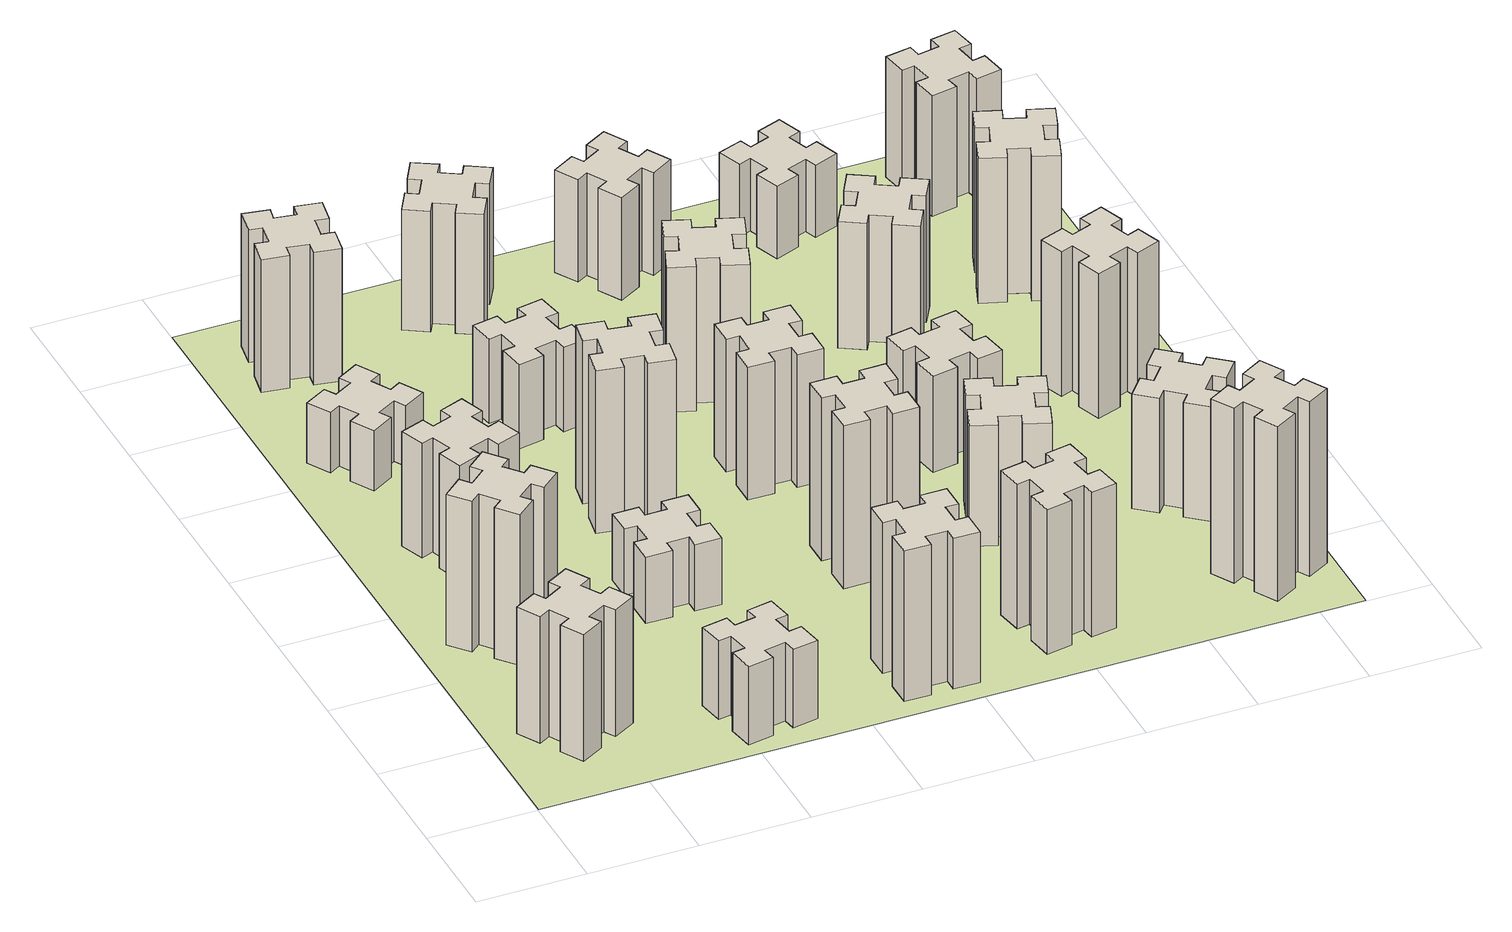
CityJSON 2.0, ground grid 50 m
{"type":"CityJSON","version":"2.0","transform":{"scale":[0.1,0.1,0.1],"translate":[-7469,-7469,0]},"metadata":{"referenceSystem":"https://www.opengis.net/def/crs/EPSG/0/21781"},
"CityObjects":{
"building1":{"type":"Building","attributes":{"class":"1000","function":"1000","usage":"1000","yearOfConstruction":2016,"roofType":"1000","measuredHeight":63,"storeysAboveGround":30,"storeysBelowGround":0},"geometry":[{"type":"Solid","lod":"1","boundaries":[[[[0,1,2,3,4,5,6,7,8,9,10,11,12,13,14,15,16,17,18,19]],[[17,16,20,21]],[[16,15,22,20]],[[15,14,23,22]],[[14,13,24,23]],[[13,12,25,24]],[[12,11,26,25]],[[11,10,27,26]],[[10,9,28,27]],[[9,8,29,28]],[[8,7,30,29]],[[7,6,31,30]],[[6,5,32,31]],[[5,4,33,32]],[[4,3,34,33]],[[3,2,35,34]],[[2,1,36,35]],[[1,0,37,36]],[[0,19,38,37]],[[19,18,39,38]],[[18,17,21,39]],[[24,25,26,27,28,29,30,31,32,33,34,35,36,37,38,39,21,20,22,23]]]]}]},
"building2":{"type":"Building","attributes":{"class":"1000","function":"1000","usage":"1000","yearOfConstruction":2016,"roofType":"1000","measuredHeight":75,"storeysAboveGround":30,"storeysBelowGround":0},"geometry":[{"type":"Solid","lod":"1","boundaries":[[[[40,41,42,43,44,45,46,47,48,49,50,51,52,53,54,55,56,57,58,59]],[[57,56,60,61]],[[56,55,62,60]],[[55,54,63,62]],[[54,53,64,63]],[[53,52,65,64]],[[52,51,66,65]],[[51,50,67,66]],[[50,49,68,67]],[[49,48,69,68]],[[48,47,70,69]],[[47,46,71,70]],[[46,45,72,71]],[[45,44,73,72]],[[44,43,74,73]],[[43,42,75,74]],[[42,41,76,75]],[[41,40,77,76]],[[40,59,78,77]],[[59,58,79,78]],[[58,57,61,79]],[[64,65,66,67,68,69,70,71,72,73,74,75,76,77,78,79,61,60,62,63]]]]}]},
"building3":{"type":"Building","attributes":{"class":"1000","function":"1000","usage":"1000","yearOfConstruction":2016,"roofType":"1000","measuredHeight":57,"storeysAboveGround":30,"storeysBelowGround":0},"geometry":[{"type":"Solid","lod":"1","boundaries":[[[[80,81,82,83,84,85,86,87,88,89,90,91,92,93,94,95,96,97,98,99]],[[97,96,100,101]],[[96,95,102,100]],[[95,94,103,102]],[[94,93,104,103]],[[93,92,105,104]],[[92,91,106,105]],[[91,90,107,106]],[[90,89,108,107]],[[89,88,109,108]],[[88,87,110,109]],[[87,86,111,110]],[[86,85,112,111]],[[85,84,113,112]],[[84,83,114,113]],[[83,82,115,114]],[[82,81,116,115]],[[81,80,117,116]],[[80,99,118,117]],[[99,98,119,118]],[[98,97,101,119]],[[104,105,106,107,108,109,110,111,112,113,114,115,116,117,118,119,101,100,102,103]]]]}]},
"building4":{"type":"Building","attributes":{"class":"1000","function":"1000","usage":"1000","yearOfConstruction":2016,"roofType":"1000","measuredHeight":30,"storeysAboveGround":30,"storeysBelowGround":0},"geometry":[{"type":"Solid","lod":"1","boundaries":[[[[120,121,122,123,124,125,126,127,128,129,130,131,132,133,134,135,136,137,138,139]],[[137,136,140,141]],[[136,135,142,140]],[[135,134,143,142]],[[134,133,144,143]],[[133,132,145,144]],[[132,131,146,145]],[[131,130,147,146]],[[130,129,148,147]],[[129,128,149,148]],[[128,127,150,149]],[[127,126,151,150]],[[126,125,152,151]],[[125,124,153,152]],[[124,123,154,153]],[[123,122,155,154]],[[122,121,156,155]],[[121,120,157,156]],[[120,139,158,157]],[[139,138,159,158]],[[138,137,141,159]],[[144,145,146,147,148,149,150,151,152,153,154,155,156,157,158,159,141,140,142,143]]]]}]},
"building5":{"type":"Building","attributes":{"class":"1000","function":"1000","usage":"1000","yearOfConstruction":2016,"roofType":"1000","measuredHeight":39,"storeysAboveGround":30,"storeysBelowGround":0},"geometry":[{"type":"Solid","lod":"1","boundaries":[[[[160,161,162,163,164,165,166,167,168,169,170,171,172,173,174,175,176,177,178,179]],[[177,176,180,181]],[[176,175,182,180]],[[175,174,183,182]],[[174,173,184,183]],[[173,172,185,184]],[[172,171,186,185]],[[171,170,187,186]],[[170,169,188,187]],[[169,168,189,188]],[[168,167,190,189]],[[167,166,191,190]],[[166,165,192,191]],[[165,164,193,192]],[[164,163,194,193]],[[163,162,195,194]],[[162,161,196,195]],[[161,160,197,196]],[[160,179,198,197]],[[179,178,199,198]],[[178,177,181,199]],[[184,185,186,187,188,189,190,191,192,193,194,195,196,197,198,199,181,180,182,183]]]]}]},
"building6":{"type":"Building","attributes":{"class":"1000","function":"1000","usage":"1000","yearOfConstruction":2016,"roofType":"1000","measuredHeight":66,"storeysAboveGround":30,"storeysBelowGround":0},"geometry":[{"type":"Solid","lod":"1","boundaries":[[[[200,201,202,203,204,205,206,207,208,209,210,211,212,213,214,215,216,217,218,219]],[[217,216,220,221]],[[216,215,222,220]],[[215,214,223,222]],[[214,213,224,223]],[[213,212,225,224]],[[212,211,226,225]],[[211,210,227,226]],[[210,209,228,227]],[[209,208,229,228]],[[208,207,230,229]],[[207,206,231,230]],[[206,205,232,231]],[[205,204,233,232]],[[204,203,234,233]],[[203,202,235,234]],[[202,201,236,235]],[[201,200,237,236]],[[200,219,238,237]],[[219,218,239,238]],[[218,217,221,239]],[[224,225,226,227,228,229,230,231,232,233,234,235,236,237,238,239,221,220,222,223]]]]}]},
"building7":{"type":"Building","attributes":{"class":"1000","function":"1000","usage":"1000","yearOfConstruction":2016,"roofType":"1000","measuredHeight":33,"storeysAboveGround":30,"storeysBelowGround":0},"geometry":[{"type":"Solid","lod":"1","boundaries":[[[[240,241,242,243,244,245,246,247,248,249,250,251,252,253,254,255,256,257,258,259]],[[257,256,260,261]],[[256,255,262,260]],[[255,254,263,262]],[[254,253,264,263]],[[253,252,265,264]],[[252,251,266,265]],[[251,250,267,266]],[[250,249,268,267]],[[249,248,269,268]],[[248,247,270,269]],[[247,246,271,270]],[[246,245,272,271]],[[245,244,273,272]],[[244,243,274,273]],[[243,242,275,274]],[[242,241,276,275]],[[241,240,277,276]],[[240,259,278,277]],[[259,258,279,278]],[[258,257,261,279]],[[264,265,266,267,268,269,270,271,272,273,274,275,276,277,278,279,261,260,262,263]]]]}]},
"building8":{"type":"Building","attributes":{"class":"1000","function":"1000","usage":"1000","yearOfConstruction":2016,"roofType":"1000","measuredHeight":81,"storeysAboveGround":30,"storeysBelowGround":0},"geometry":[{"type":"Solid","lod":"1","boundaries":[[[[280,281,282,283,284,285,286,287,288,289,290,291,292,293,294,295,296,297,298,299]],[[297,296,300,301]],[[296,295,302,300]],[[295,294,303,302]],[[294,293,304,303]],[[293,292,305,304]],[[292,291,306,305]],[[291,290,307,306]],[[290,289,308,307]],[[289,288,309,308]],[[288,287,310,309]],[[287,286,311,310]],[[286,285,312,311]],[[285,284,313,312]],[[284,283,314,313]],[[283,282,315,314]],[[282,281,316,315]],[[281,280,317,316]],[[280,299,318,317]],[[299,298,319,318]],[[298,297,301,319]],[[304,305,306,307,308,309,310,311,312,313,314,315,316,317,318,319,301,300,302,303]]]]}]},
"building9":{"type":"Building","attributes":{"class":"1000","function":"1000","usage":"1000","yearOfConstruction":2016,"roofType":"1000","measuredHeight":42,"storeysAboveGround":30,"storeysBelowGround":0},"geometry":[{"type":"Solid","lod":"1","boundaries":[[[[320,321,322,323,324,325,326,327,328,329,330,331,332,333,334,335,336,337,338,339]],[[337,336,340,341]],[[336,335,342,340]],[[335,334,343,342]],[[334,333,344,343]],[[333,332,345,344]],[[332,331,346,345]],[[331,330,347,346]],[[330,329,348,347]],[[329,328,349,348]],[[328,327,350,349]],[[327,326,351,350]],[[326,325,352,351]],[[325,324,353,352]],[[324,323,354,353]],[[323,322,355,354]],[[322,321,356,355]],[[321,320,357,356]],[[320,339,358,357]],[[339,338,359,358]],[[338,337,341,359]],[[344,345,346,347,348,349,350,351,352,353,354,355,356,357,358,359,341,340,342,343]]]]}]},
"building10":{"type":"Building","attributes":{"class":"1000","function":"1000","usage":"1000","yearOfConstruction":2016,"roofType":"1000","measuredHeight":75,"storeysAboveGround":30,"storeysBelowGround":0},"geometry":[{"type":"Solid","lod":"1","boundaries":[[[[360,361,362,363,364,365,366,367,368,369,370,371,372,373,374,375,376,377,378,379]],[[377,376,380,381]],[[376,375,382,380]],[[375,374,383,382]],[[374,373,384,383]],[[373,372,385,384]],[[372,371,386,385]],[[371,370,387,386]],[[370,369,388,387]],[[369,368,389,388]],[[368,367,390,389]],[[367,366,391,390]],[[366,365,392,391]],[[365,364,393,392]],[[364,363,394,393]],[[363,362,395,394]],[[362,361,396,395]],[[361,360,397,396]],[[360,379,398,397]],[[379,378,399,398]],[[378,377,381,399]],[[384,385,386,387,388,389,390,391,392,393,394,395,396,397,398,399,381,380,382,383]]]]}]},
"building11":{"type":"Building","attributes":{"class":"1000","function":"1000","usage":"1000","yearOfConstruction":2016,"roofType":"1000","measuredHeight":60,"storeysAboveGround":30,"storeysBelowGround":0},"geometry":[{"type":"Solid","lod":"1","boundaries":[[[[400,401,402,403,404,405,406,407,408,409,410,411,412,413,414,415,416,417,418,419]],[[417,416,420,421]],[[416,415,422,420]],[[415,414,423,422]],[[414,413,424,423]],[[413,412,425,424]],[[412,411,426,425]],[[411,410,427,426]],[[410,409,428,427]],[[409,408,429,428]],[[408,407,430,429]],[[407,406,431,430]],[[406,405,432,431]],[[405,404,433,432]],[[404,403,434,433]],[[403,402,435,434]],[[402,401,436,435]],[[401,400,437,436]],[[400,419,438,437]],[[419,418,439,438]],[[418,417,421,439]],[[424,425,426,427,428,429,430,431,432,433,434,435,436,437,438,439,421,420,422,423]]]]}]},
"building12":{"type":"Building","attributes":{"class":"1000","function":"1000","usage":"1000","yearOfConstruction":2016,"roofType":"1000","measuredHeight":81,"storeysAboveGround":30,"storeysBelowGround":0},"geometry":[{"type":"Solid","lod":"1","boundaries":[[[[440,441,442,443,444,445,446,447,448,449,450,451,452,453,454,455,456,457,458,459]],[[457,456,460,461]],[[456,455,462,460]],[[455,454,463,462]],[[454,453,464,463]],[[453,452,465,464]],[[452,451,466,465]],[[451,450,467,466]],[[450,449,468,467]],[[449,448,469,468]],[[448,447,470,469]],[[447,446,471,470]],[[446,445,472,471]],[[445,444,473,472]],[[444,443,474,473]],[[443,442,475,474]],[[442,441,476,475]],[[441,440,477,476]],[[440,459,478,477]],[[459,458,479,478]],[[458,457,461,479]],[[464,465,466,467,468,469,470,471,472,473,474,475,476,477,478,479,461,460,462,463]]]]}]},
"building13":{"type":"Building","attributes":{"class":"1000","function":"1000","usage":"1000","yearOfConstruction":2016,"roofType":"1000","measuredHeight":66,"storeysAboveGround":30,"storeysBelowGround":0},"geometry":[{"type":"Solid","lod":"1","boundaries":[[[[480,481,482,483,484,485,486,487,488,489,490,491,492,493,494,495,496,497,498,499]],[[497,496,500,501]],[[496,495,502,500]],[[495,494,503,502]],[[494,493,504,503]],[[493,492,505,504]],[[492,491,506,505]],[[491,490,507,506]],[[490,489,508,507]],[[489,488,509,508]],[[488,487,510,509]],[[487,486,511,510]],[[486,485,512,511]],[[485,484,513,512]],[[484,483,514,513]],[[483,482,515,514]],[[482,481,516,515]],[[481,480,517,516]],[[480,499,518,517]],[[499,498,519,518]],[[498,497,501,519]],[[504,505,506,507,508,509,510,511,512,513,514,515,516,517,518,519,501,500,502,503]]]]}]},
"building14":{"type":"Building","attributes":{"class":"1000","function":"1000","usage":"1000","yearOfConstruction":2016,"roofType":"1000","measuredHeight":72,"storeysAboveGround":30,"storeysBelowGround":0},"geometry":[{"type":"Solid","lod":"1","boundaries":[[[[520,521,522,523,524,525,526,527,528,529,530,531,532,533,534,535,536,537,538,539]],[[537,536,540,541]],[[536,535,542,540]],[[535,534,543,542]],[[534,533,544,543]],[[533,532,545,544]],[[532,531,546,545]],[[531,530,547,546]],[[530,529,548,547]],[[529,528,549,548]],[[528,527,550,549]],[[527,526,551,550]],[[526,525,552,551]],[[525,524,553,552]],[[524,523,554,553]],[[523,522,555,554]],[[522,521,556,555]],[[521,520,557,556]],[[520,539,558,557]],[[539,538,559,558]],[[538,537,541,559]],[[544,545,546,547,548,549,550,551,552,553,554,555,556,557,558,559,541,540,542,543]]]]}]},
"building15":{"type":"Building","attributes":{"class":"1000","function":"1000","usage":"1000","yearOfConstruction":2016,"roofType":"1000","measuredHeight":72,"storeysAboveGround":30,"storeysBelowGround":0},"geometry":[{"type":"Solid","lod":"1","boundaries":[[[[560,561,562,563,564,565,566,567,568,569,570,571,572,573,574,575,576,577,578,579]],[[577,576,580,581]],[[576,575,582,580]],[[575,574,583,582]],[[574,573,584,583]],[[573,572,585,584]],[[572,571,586,585]],[[571,570,587,586]],[[570,569,588,587]],[[569,568,589,588]],[[568,567,590,589]],[[567,566,591,590]],[[566,565,592,591]],[[565,564,593,592]],[[564,563,594,593]],[[563,562,595,594]],[[562,561,596,595]],[[561,560,597,596]],[[560,579,598,597]],[[579,578,599,598]],[[578,577,581,599]],[[584,585,586,587,588,589,590,591,592,593,594,595,596,597,598,599,581,580,582,583]]]]}]},
"building16":{"type":"Building","attributes":{"class":"1000","function":"1000","usage":"1000","yearOfConstruction":2016,"roofType":"1000","measuredHeight":51,"storeysAboveGround":30,"storeysBelowGround":0},"geometry":[{"type":"Solid","lod":"1","boundaries":[[[[600,601,602,603,604,605,606,607,608,609,610,611,612,613,614,615,616,617,618,619]],[[617,616,620,621]],[[616,615,622,620]],[[615,614,623,622]],[[614,613,624,623]],[[613,612,625,624]],[[612,611,626,625]],[[611,610,627,626]],[[610,609,628,627]],[[609,608,629,628]],[[608,607,630,629]],[[607,606,631,630]],[[606,605,632,631]],[[605,604,633,632]],[[604,603,634,633]],[[603,602,635,634]],[[602,601,636,635]],[[601,600,637,636]],[[600,619,638,637]],[[619,618,639,638]],[[618,617,621,639]],[[624,625,626,627,628,629,630,631,632,633,634,635,636,637,638,639,621,620,622,623]]]]}]},
"building17":{"type":"Building","attributes":{"class":"1000","function":"1000","usage":"1000","yearOfConstruction":2016,"roofType":"1000","measuredHeight":60,"storeysAboveGround":30,"storeysBelowGround":0},"geometry":[{"type":"Solid","lod":"1","boundaries":[[[[640,641,642,643,644,645,646,647,648,649,650,651,652,653,654,655,656,657,658,659]],[[657,656,660,661]],[[656,655,662,660]],[[655,654,663,662]],[[654,653,664,663]],[[653,652,665,664]],[[652,651,666,665]],[[651,650,667,666]],[[650,649,668,667]],[[649,648,669,668]],[[648,647,670,669]],[[647,646,671,670]],[[646,645,672,671]],[[645,644,673,672]],[[644,643,674,673]],[[643,642,675,674]],[[642,641,676,675]],[[641,640,677,676]],[[640,659,678,677]],[[659,658,679,678]],[[658,657,661,679]],[[664,665,666,667,668,669,670,671,672,673,674,675,676,677,678,679,661,660,662,663]]]]}]},
"building18":{"type":"Building","attributes":{"class":"1000","function":"1000","usage":"1000","yearOfConstruction":2016,"roofType":"1000","measuredHeight":48,"storeysAboveGround":30,"storeysBelowGround":0},"geometry":[{"type":"Solid","lod":"1","boundaries":[[[[680,681,682,683,684,685,686,687,688,689,690,691,692,693,694,695,696,697,698,699]],[[697,696,700,701]],[[696,695,702,700]],[[695,694,703,702]],[[694,693,704,703]],[[693,692,705,704]],[[692,691,706,705]],[[691,690,707,706]],[[690,689,708,707]],[[689,688,709,708]],[[688,687,710,709]],[[687,686,711,710]],[[686,685,712,711]],[[685,684,713,712]],[[684,683,714,713]],[[683,682,715,714]],[[682,681,716,715]],[[681,680,717,716]],[[680,699,718,717]],[[699,698,719,718]],[[698,697,701,719]],[[704,705,706,707,708,709,710,711,712,713,714,715,716,717,718,719,701,700,702,703]]]]}]},
"building19":{"type":"Building","attributes":{"class":"1000","function":"1000","usage":"1000","yearOfConstruction":2016,"roofType":"1000","measuredHeight":63,"storeysAboveGround":30,"storeysBelowGround":0},"geometry":[{"type":"Solid","lod":"1","boundaries":[[[[720,721,722,723,724,725,726,727,728,729,730,731,732,733,734,735,736,737,738,739]],[[737,736,740,741]],[[736,735,742,740]],[[735,734,743,742]],[[734,733,744,743]],[[733,732,745,744]],[[732,731,746,745]],[[731,730,747,746]],[[730,729,748,747]],[[729,728,749,748]],[[728,727,750,749]],[[727,726,751,750]],[[726,725,752,751]],[[725,724,753,752]],[[724,723,754,753]],[[723,722,755,754]],[[722,721,756,755]],[[721,720,757,756]],[[720,739,758,757]],[[739,738,759,758]],[[738,737,741,759]],[[744,745,746,747,748,749,750,751,752,753,754,755,756,757,758,759,741,740,742,743]]]]}]},
"building20":{"type":"Building","attributes":{"class":"1000","function":"1000","usage":"1000","yearOfConstruction":2016,"roofType":"1000","measuredHeight":87,"storeysAboveGround":30,"storeysBelowGround":0},"geometry":[{"type":"Solid","lod":"1","boundaries":[[[[760,761,762,763,764,765,766,767,768,769,770,771,772,773,774,775,776,777,778,779]],[[777,776,780,781]],[[776,775,782,780]],[[775,774,783,782]],[[774,773,784,783]],[[773,772,785,784]],[[772,771,786,785]],[[771,770,787,786]],[[770,769,788,787]],[[769,768,789,788]],[[768,767,790,789]],[[767,766,791,790]],[[766,765,792,791]],[[765,764,793,792]],[[764,763,794,793]],[[763,762,795,794]],[[762,761,796,795]],[[761,760,797,796]],[[760,779,798,797]],[[779,778,799,798]],[[778,777,781,799]],[[784,785,786,787,788,789,790,791,792,793,794,795,796,797,798,799,781,780,782,783]]]]}]},
"building21":{"type":"Building","attributes":{"class":"1000","function":"1000","usage":"1000","yearOfConstruction":2016,"roofType":"1000","measuredHeight":36,"storeysAboveGround":30,"storeysBelowGround":0},"geometry":[{"type":"Solid","lod":"1","boundaries":[[[[800,801,802,803,804,805,806,807,808,809,810,811,812,813,814,815,816,817,818,819]],[[817,816,820,821]],[[816,815,822,820]],[[815,814,823,822]],[[814,813,824,823]],[[813,812,825,824]],[[812,811,826,825]],[[811,810,827,826]],[[810,809,828,827]],[[809,808,829,828]],[[808,807,830,829]],[[807,806,831,830]],[[806,805,832,831]],[[805,804,833,832]],[[804,803,834,833]],[[803,802,835,834]],[[802,801,836,835]],[[801,800,837,836]],[[800,819,838,837]],[[819,818,839,838]],[[818,817,821,839]],[[824,825,826,827,828,829,830,831,832,833,834,835,836,837,838,839,821,820,822,823]]]]}]},
"building22":{"type":"Building","attributes":{"class":"1000","function":"1000","usage":"1000","yearOfConstruction":2016,"roofType":"1000","measuredHeight":57,"storeysAboveGround":30,"storeysBelowGround":0},"geometry":[{"type":"Solid","lod":"1","boundaries":[[[[840,841,842,843,844,845,846,847,848,849,850,851,852,853,854,855,856,857,858,859]],[[857,856,860,861]],[[856,855,862,860]],[[855,854,863,862]],[[854,853,864,863]],[[853,852,865,864]],[[852,851,866,865]],[[851,850,867,866]],[[850,849,868,867]],[[849,848,869,868]],[[848,847,870,869]],[[847,846,871,870]],[[846,845,872,871]],[[845,844,873,872]],[[844,843,874,873]],[[843,842,875,874]],[[842,841,876,875]],[[841,840,877,876]],[[840,859,878,877]],[[859,858,879,878]],[[858,857,861,879]],[[864,865,866,867,868,869,870,871,872,873,874,875,876,877,878,879,861,860,862,863]]]]}]},
"building23":{"type":"Building","attributes":{"class":"1000","function":"1000","usage":"1000","yearOfConstruction":2016,"roofType":"1000","measuredHeight":72,"storeysAboveGround":30,"storeysBelowGround":0},"geometry":[{"type":"Solid","lod":"1","boundaries":[[[[880,881,882,883,884,885,886,887,888,889,890,891,892,893,894,895,896,897,898,899]],[[897,896,900,901]],[[896,895,902,900]],[[895,894,903,902]],[[894,893,904,903]],[[893,892,905,904]],[[892,891,906,905]],[[891,890,907,906]],[[890,889,908,907]],[[889,888,909,908]],[[888,887,910,909]],[[887,886,911,910]],[[886,885,912,911]],[[885,884,913,912]],[[884,883,914,913]],[[883,882,915,914]],[[882,881,916,915]],[[881,880,917,916]],[[880,899,918,917]],[[899,898,919,918]],[[898,897,901,919]],[[904,905,906,907,908,909,910,911,912,913,914,915,916,917,918,919,901,900,902,903]]]]}]},
"building24":{"type":"Building","attributes":{"class":"1000","function":"1000","usage":"1000","yearOfConstruction":2016,"roofType":"1000","measuredHeight":72,"storeysAboveGround":30,"storeysBelowGround":0},"geometry":[{"type":"Solid","lod":"1","boundaries":[[[[920,921,922,923,924,925,926,927,928,929,930,931,932,933,934,935,936,937,938,939]],[[937,936,940,941]],[[936,935,942,940]],[[935,934,943,942]],[[934,933,944,943]],[[933,932,945,944]],[[932,931,946,945]],[[931,930,947,946]],[[930,929,948,947]],[[929,928,949,948]],[[928,927,950,949]],[[927,926,951,950]],[[926,925,952,951]],[[925,924,953,952]],[[924,923,954,953]],[[923,922,955,954]],[[922,921,956,955]],[[921,920,957,956]],[[920,939,958,957]],[[939,938,959,958]],[[938,937,941,959]],[[944,945,946,947,948,949,950,951,952,953,954,955,956,957,958,959,941,940,942,943]]]]}]},
"building25":{"type":"Building","attributes":{"class":"1000","function":"1000","usage":"1000","yearOfConstruction":2016,"roofType":"1000","measuredHeight":60,"storeysAboveGround":30,"storeysBelowGround":0},"geometry":[{"type":"Solid","lod":"1","boundaries":[[[[960,961,962,963,964,965,966,967,968,969,970,971,972,973,974,975,976,977,978,979]],[[977,976,980,981]],[[976,975,982,980]],[[975,974,983,982]],[[974,973,984,983]],[[973,972,985,984]],[[972,971,986,985]],[[971,970,987,986]],[[970,969,988,987]],[[969,968,989,988]],[[968,967,990,989]],[[967,966,991,990]],[[966,965,992,991]],[[965,964,993,992]],[[964,963,994,993]],[[963,962,995,994]],[[962,961,996,995]],[[961,960,997,996]],[[960,979,998,997]],[[979,978,999,998]],[[978,977,981,999]],[[984,985,986,987,988,989,990,991,992,993,994,995,996,997,998,999,981,980,982,983]]]]}]},
"landuse1":{"type":"LandUse","attributes":{"name":"plot1","function":"1010"},"geometry":[{"type":"MultiSurface","lod":"1","boundaries":[[[1000,1001,1002,1003]]]}]}
},
"vertices":[
[364,596,0],[277,546,0],[247,598,0],[143,538,0],[203,434,0],[255,464,0],[305,377,0],[253,347,0],[313,243,0],[417,303,0],[387,355,0],[474,405,0],[504,353,0],[608,413,0],[548,517,0],[496,487,0],[446,574,0],[498,604,0],[438,708,0],[334,648,0],[446,574,630],[498,604,630],[496,487,630],[548,517,630],[608,413,630],[504,353,630],[474,405,630],[387,355,630],[417,303,630],[313,243,630],[253,347,630],[305,377,630],[255,464,630],[203,434,630],[143,538,630],[247,598,630],[277,546,630],[364,596,630],[334,648,630],[438,708,630],
[492,1248,0],[427,1324,0],[473,1363,0],[396,1455,0],[304,1378,0],[343,1332,0],[266,1267,0],[228,1313,0],[136,1236,0],[213,1144,0],[259,1183,0],[323,1106,0],[277,1068,0],[354,976,0],[446,1053,0],[408,1099,0],[484,1163,0],[523,1117,0],[615,1194,0],[538,1286,0],[484,1163,750],[523,1117,750],[408,1099,750],[446,1053,750],[354,976,750],[277,1068,750],[323,1106,750],[259,1183,750],[213,1144,750],[136,1236,750],[228,1313,750],[266,1267,750],[343,1332,750],[304,1378,750],[396,1455,750],[473,1363,750],[427,1324,750],[492,1248,750],[538,1286,750],[615,1194,750],
[596,1846,0],[562,1940,0],[618,1960,0],[577,2073,0],[464,2032,0],[485,1976,0],[391,1942,0],[370,1998,0],[257,1957,0],[299,1844,0],[355,1865,0],[389,1771,0],[333,1750,0],[374,1637,0],[487,1679,0],[466,1735,0],[560,1769,0],[580,1713,0],[693,1754,0],[652,1867,0],[560,1769,570],[580,1713,570],[466,1735,570],[487,1679,570],[374,1637,570],[333,1750,570],[389,1771,570],[355,1865,570],[299,1844,570],[257,1957,570],[370,1998,570],[391,1942,570],[485,1976,570],[464,2032,570],[577,2073,570],[618,1960,570],[562,1940,570],[596,1846,570],[652,1867,570],[693,1754,570],
[496,2607,0],[446,2694,0],[498,2724,0],[438,2828,0],[334,2768,0],[364,2716,0],[277,2666,0],[247,2718,0],[143,2658,0],[203,2554,0],[255,2584,0],[305,2497,0],[253,2467,0],[313,2363,0],[417,2423,0],[387,2475,0],[474,2525,0],[504,2473,0],[608,2533,0],[548,2637,0],[474,2525,300],[504,2473,300],[387,2475,300],[417,2423,300],[313,2363,300],[253,2467,300],[305,2497,300],[255,2584,300],[203,2554,300],[143,2658,300],[247,2718,300],[277,2666,300],[364,2716,300],[334,2768,300],[438,2828,300],[498,2724,300],[446,2694,300],[496,2607,300],[548,2637,300],[608,2533,300],
[1085,158,0],[1184,176,0],[1194,117,0],[1312,137,0],[1291,256,0],[1232,245,0],[1215,344,0],[1274,354,0],[1253,472,0],[1135,451,0],[1145,392,0],[1047,375,0],[1037,434,0],[918,413,0],[939,295,0],[998,305,0],[1016,207,0],[957,197,0],[977,78,0],[1096,99,0],[1016,207,390],[957,197,390],[998,305,390],[939,295,390],[918,413,390],[1037,434,390],[1047,375,390],[1145,392,390],[1135,451,390],[1253,472,390],[1274,354,390],[1215,344,390],[1232,245,390],[1291,256,390],[1312,137,390],[1194,117,390],[1184,176,390],[1085,158,390],[1096,99,390],[977,78,390],
[475,3267,0],[492,3365,0],[551,3355,0],[572,3473,0],[454,3494,0],[444,3435,0],[345,3452,0],[356,3511,0],[237,3532,0],[217,3414,0],[276,3404,0],[258,3305,0],[199,3316,0],[178,3197,0],[297,3177,0],[307,3236,0],[405,3218,0],[395,3159,0],[513,3138,0],[534,3257,0],[405,3218,660],[395,3159,660],[307,3236,660],[297,3177,660],[178,3197,660],[199,3316,660],[258,3305,660],[276,3404,660],[217,3414,660],[237,3532,660],[356,3511,660],[345,3452,660],[444,3435,660],[454,3494,660],[572,3473,660],[551,3355,660],[492,3365,660],[475,3267,660],[534,3257,660],[513,3138,660],
[1165,1325,0],[1065,1325,0],[1065,1385,0],[945,1385,0],[945,1265,0],[1005,1265,0],[1005,1165,0],[945,1165,0],[945,1045,0],[1065,1045,0],[1065,1105,0],[1165,1105,0],[1165,1045,0],[1285,1045,0],[1285,1165,0],[1225,1165,0],[1225,1265,0],[1285,1265,0],[1285,1385,0],[1165,1385,0],[1225,1265,330],[1285,1265,330],[1225,1165,330],[1285,1165,330],[1285,1045,330],[1165,1045,330],[1165,1105,330],[1065,1105,330],[1065,1045,330],[945,1045,330],[945,1165,330],[1005,1165,330],[1005,1265,330],[945,1265,330],[945,1385,330],[1065,1385,330],[1065,1325,330],[1165,1325,330],[1165,1385,330],[1285,1385,330],
[1315,1787,0],[1332,1885,0],[1391,1875,0],[1412,1993,0],[1294,2014,0],[1284,1955,0],[1185,1972,0],[1196,2031,0],[1077,2052,0],[1057,1934,0],[1116,1924,0],[1098,1825,0],[1039,1836,0],[1018,1717,0],[1137,1697,0],[1147,1756,0],[1245,1738,0],[1235,1679,0],[1353,1658,0],[1374,1777,0],[1245,1738,810],[1235,1679,810],[1147,1756,810],[1137,1697,810],[1018,1717,810],[1039,1836,810],[1098,1825,810],[1116,1924,810],[1057,1934,810],[1077,2052,810],[1196,2031,810],[1185,1972,810],[1284,1955,810],[1294,2014,810],[1412,1993,810],[1391,1875,810],[1332,1885,810],[1315,1787,810],[1374,1777,810],[1353,1658,810],
[1232,2565,0],[1215,2664,0],[1274,2674,0],[1253,2792,0],[1135,2771,0],[1145,2712,0],[1047,2695,0],[1037,2754,0],[918,2733,0],[939,2615,0],[998,2625,0],[1016,2527,0],[957,2517,0],[977,2398,0],[1096,2419,0],[1085,2478,0],[1184,2496,0],[1194,2437,0],[1312,2457,0],[1291,2576,0],[1184,2496,420],[1194,2437,420],[1085,2478,420],[1096,2419,420],[977,2398,420],[957,2517,420],[1016,2527,420],[998,2625,420],[939,2615,420],[918,2733,420],[1037,2754,420],[1047,2695,420],[1145,2712,420],[1135,2771,420],[1253,2792,420],[1274,2674,420],[1215,2664,420],[1232,2565,420],[1291,2576,420],[1312,2457,420],
[1905,385,0],[1805,385,0],[1805,445,0],[1685,445,0],[1685,325,0],[1745,325,0],[1745,225,0],[1685,225,0],[1685,105,0],[1805,105,0],[1805,165,0],[1905,165,0],[1905,105,0],[2025,105,0],[2025,225,0],[1965,225,0],[1965,325,0],[2025,325,0],[2025,445,0],[1905,445,0],[1965,325,750],[2025,325,750],[1965,225,750],[2025,225,750],[2025,105,750],[1905,105,750],[1905,165,750],[1805,165,750],[1805,105,750],[1685,105,750],[1685,225,750],[1745,225,750],[1745,325,750],[1685,325,750],[1685,445,750],[1805,445,750],[1805,385,750],[1905,385,750],[1905,445,750],[2025,445,750],
[1045,3534,0],[995,3447,0],[943,3477,0],[883,3373,0],[987,3313,0],[1017,3365,0],[1104,3315,0],[1074,3263,0],[1178,3203,0],[1238,3307,0],[1186,3337,0],[1236,3424,0],[1288,3394,0],[1348,3498,0],[1244,3558,0],[1214,3506,0],[1127,3556,0],[1157,3608,0],[1053,3668,0],[993,3564,0],[1127,3556,600],[1157,3608,600],[1214,3506,600],[1244,3558,600],[1348,3498,600],[1288,3394,600],[1236,3424,600],[1186,3337,600],[1238,3307,600],[1178,3203,600],[1074,3263,600],[1104,3315,600],[1017,3365,600],[987,3313,600],[883,3373,600],[943,3477,600],[995,3447,600],[1045,3534,600],[993,3564,600],[1053,3668,600],
[1845,1165,0],[1845,1065,0],[1785,1065,0],[1785,945,0],[1905,945,0],[1905,1005,0],[2005,1005,0],[2005,945,0],[2125,945,0],[2125,1065,0],[2065,1065,0],[2065,1165,0],[2125,1165,0],[2125,1285,0],[2005,1285,0],[2005,1225,0],[1905,1225,0],[1905,1285,0],[1785,1285,0],[1785,1165,0],[1905,1225,810],[1905,1285,810],[2005,1225,810],[2005,1285,810],[2125,1285,810],[2125,1165,810],[2065,1165,810],[2065,1065,810],[2125,1065,810],[2125,945,810],[2005,945,810],[2005,1005,810],[1905,1005,810],[1905,945,810],[1785,945,810],[1785,1065,810],[1845,1065,810],[1845,1165,810],[1785,1165,810],[1785,1285,810],
[1805,1745,0],[1905,1745,0],[1905,1685,0],[2025,1685,0],[2025,1805,0],[1965,1805,0],[1965,1905,0],[2025,1905,0],[2025,2025,0],[1905,2025,0],[1905,1965,0],[1805,1965,0],[1805,2025,0],[1685,2025,0],[1685,1905,0],[1745,1905,0],[1745,1805,0],[1685,1805,0],[1685,1685,0],[1805,1685,0],[1745,1805,660],[1685,1805,660],[1745,1905,660],[1685,1905,660],[1685,2025,660],[1805,2025,660],[1805,1965,660],[1905,1965,660],[1905,2025,660],[2025,2025,660],[2025,1905,660],[1965,1905,660],[1965,1805,660],[2025,1805,660],[2025,1685,660],[1905,1685,660],[1905,1745,660],[1805,1745,660],[1805,1685,660],[1685,1685,660],
[1942,2411,0],[1976,2505,0],[2032,2484,0],[2073,2597,0],[1960,2638,0],[1940,2582,0],[1846,2616,0],[1867,2672,0],[1754,2713,0],[1713,2600,0],[1769,2580,0],[1735,2486,0],[1679,2507,0],[1637,2394,0],[1750,2353,0],[1771,2409,0],[1865,2375,0],[1844,2319,0],[1957,2277,0],[1998,2390,0],[1865,2375,720],[1844,2319,720],[1771,2409,720],[1750,2353,720],[1637,2394,720],[1679,2507,720],[1735,2486,720],[1769,2580,720],[1713,2600,720],[1754,2713,720],[1867,2672,720],[1846,2616,720],[1940,2582,720],[1960,2638,720],[2073,2597,720],[2032,2484,720],[1976,2505,720],[1942,2411,720],[1998,2390,720],[1957,2277,720],
[2378,405,0],[2396,307,0],[2337,297,0],[2357,178,0],[2476,199,0],[2465,258,0],[2564,276,0],[2574,217,0],[2692,237,0],[2671,356,0],[2612,345,0],[2595,444,0],[2654,454,0],[2633,572,0],[2515,551,0],[2525,492,0],[2427,475,0],[2417,534,0],[2298,513,0],[2319,395,0],[2427,475,720],[2417,534,720],[2525,492,720],[2515,551,720],[2633,572,720],[2654,454,720],[2595,444,720],[2612,345,720],[2671,356,720],[2692,237,720],[2574,217,720],[2564,276,720],[2465,258,720],[2476,199,720],[2357,178,720],[2337,297,720],[2396,307,720],[2378,405,720],[2319,395,720],[2298,513,720],
[1976,3447,0],[1926,3534,0],[1978,3564,0],[1918,3668,0],[1814,3608,0],[1844,3556,0],[1757,3506,0],[1727,3558,0],[1623,3498,0],[1683,3394,0],[1735,3424,0],[1785,3337,0],[1733,3307,0],[1793,3203,0],[1897,3263,0],[1867,3315,0],[1954,3365,0],[1984,3313,0],[2088,3373,0],[2028,3477,0],[1954,3365,510],[1984,3313,510],[1867,3315,510],[1897,3263,510],[1793,3203,510],[1733,3307,510],[1785,3337,510],[1735,3424,510],[1683,3394,510],[1623,3498,510],[1727,3558,510],[1757,3506,510],[1844,3556,510],[1814,3608,510],[1918,3668,510],[1978,3564,510],[1926,3534,510],[1976,3447,510],[2028,3477,510],[2088,3373,510],
[2680,1202,0],[2586,1236,0],[2607,1292,0],[2494,1333,0],[2453,1220,0],[2509,1200,0],[2475,1106,0],[2419,1127,0],[2377,1014,0],[2490,973,0],[2511,1029,0],[2605,995,0],[2584,939,0],[2697,897,0],[2738,1010,0],[2682,1031,0],[2716,1125,0],[2772,1104,0],[2813,1217,0],[2700,1258,0],[2716,1125,600],[2772,1104,600],[2682,1031,600],[2738,1010,600],[2697,897,600],[2584,939,600],[2605,995,600],[2511,1029,600],[2490,973,600],[2377,1014,600],[2419,1127,600],[2475,1106,600],[2509,1200,600],[2453,1220,600],[2494,1333,600],[2607,1292,600],[2586,1236,600],[2680,1202,600],[2700,1258,600],[2813,1217,600],
[2625,1872,0],[2527,1855,0],[2517,1914,0],[2398,1893,0],[2419,1775,0],[2478,1785,0],[2496,1687,0],[2437,1677,0],[2457,1558,0],[2576,1579,0],[2565,1638,0],[2664,1656,0],[2674,1597,0],[2792,1617,0],[2771,1736,0],[2712,1725,0],[2695,1824,0],[2754,1834,0],[2733,1952,0],[2615,1931,0],[2695,1824,480],[2754,1834,480],[2712,1725,480],[2771,1736,480],[2792,1617,480],[2674,1597,480],[2664,1656,480],[2565,1638,480],[2576,1579,480],[2457,1558,480],[2437,1677,480],[2496,1687,480],[2478,1785,480],[2419,1775,480],[2398,1893,480],[2517,1914,480],[2527,1855,480],[2625,1872,480],[2615,1931,480],[2733,1952,480],
[2766,2497,0],[2816,2584,0],[2868,2554,0],[2928,2658,0],[2824,2718,0],[2794,2666,0],[2707,2716,0],[2737,2768,0],[2633,2828,0],[2573,2724,0],[2625,2694,0],[2575,2607,0],[2523,2637,0],[2463,2533,0],[2567,2473,0],[2597,2525,0],[2684,2475,0],[2654,2423,0],[2758,2363,0],[2818,2467,0],[2684,2475,630],[2654,2423,630],[2597,2525,630],[2567,2473,630],[2463,2533,630],[2523,2637,630],[2575,2607,630],[2625,2694,630],[2573,2724,630],[2633,2828,630],[2737,2768,630],[2707,2716,630],[2794,2666,630],[2824,2718,630],[2928,2658,630],[2868,2554,630],[2816,2584,630],[2766,2497,630],[2818,2467,630],[2758,2363,630],
[3424,496,0],[3337,446,0],[3307,498,0],[3203,438,0],[3263,334,0],[3315,364,0],[3365,277,0],[3313,247,0],[3373,143,0],[3477,203,0],[3447,255,0],[3534,305,0],[3564,253,0],[3668,313,0],[3608,417,0],[3556,387,0],[3506,474,0],[3558,504,0],[3498,608,0],[3394,548,0],[3506,474,870],[3558,504,870],[3556,387,870],[3608,417,870],[3668,313,870],[3564,253,870],[3534,305,870],[3447,255,870],[3477,203,870],[3373,143,870],[3313,247,870],[3365,277,870],[3315,364,870],[3263,334,870],[3203,438,870],[3307,498,870],[3337,446,870],[3424,496,870],[3394,548,870],[3498,608,870],
[2605,3556,0],[2511,3522,0],[2490,3578,0],[2377,3537,0],[2419,3424,0],[2475,3445,0],[2509,3351,0],[2453,3330,0],[2494,3217,0],[2607,3259,0],[2586,3315,0],[2680,3349,0],[2700,3293,0],[2813,3334,0],[2772,3447,0],[2716,3426,0],[2682,3520,0],[2738,3540,0],[2697,3653,0],[2584,3612,0],[2682,3520,360],[2738,3540,360],[2716,3426,360],[2772,3447,360],[2813,3334,360],[2700,3293,360],[2680,3349,360],[2586,3315,360],[2607,3259,360],[2494,3217,360],[2453,3330,360],[2509,3351,360],[2475,3445,360],[2419,3424,360],[2377,3537,360],[2490,3578,360],[2511,3522,360],[2605,3556,360],[2584,3612,360],[2697,3653,360],
[3444,1067,0],[3368,1132,0],[3406,1178,0],[3314,1255,0],[3237,1163,0],[3283,1124,0],[3219,1048,0],[3173,1086,0],[3096,994,0],[3188,917,0],[3226,963,0],[3303,899,0],[3264,853,0],[3356,776,0],[3433,868,0],[3387,906,0],[3452,983,0],[3498,944,0],[3575,1036,0],[3483,1113,0],[3452,983,570],[3498,944,570],[3387,906,570],[3433,868,570],[3356,776,570],[3264,853,570],[3303,899,570],[3226,963,570],[3188,917,570],[3096,994,570],[3173,1086,570],[3219,1048,570],[3283,1124,570],[3237,1163,570],[3314,1255,570],[3406,1178,570],[3368,1132,570],[3444,1067,570],[3483,1113,570],[3575,1036,570],
[3215,1865,0],[3249,1771,0],[3193,1750,0],[3234,1637,0],[3347,1679,0],[3326,1735,0],[3420,1769,0],[3440,1713,0],[3553,1754,0],[3512,1867,0],[3456,1846,0],[3422,1940,0],[3478,1960,0],[3437,2073,0],[3324,2032,0],[3345,1976,0],[3251,1942,0],[3230,1998,0],[3117,1957,0],[3159,1844,0],[3251,1942,720],[3230,1998,720],[3345,1976,720],[3324,2032,720],[3437,2073,720],[3478,1960,720],[3422,1940,720],[3456,1846,720],[3512,1867,720],[3553,1754,720],[3440,1713,720],[3420,1769,720],[3326,1735,720],[3347,1679,720],[3234,1637,720],[3193,1750,720],[3249,1771,720],[3215,1865,720],[3159,1844,720],[3117,1957,720],
[3249,2780,0],[3215,2686,0],[3159,2707,0],[3117,2594,0],[3230,2553,0],[3251,2609,0],[3345,2575,0],[3324,2519,0],[3437,2477,0],[3478,2590,0],[3422,2611,0],[3456,2705,0],[3512,2684,0],[3553,2797,0],[3440,2838,0],[3420,2782,0],[3326,2816,0],[3347,2872,0],[3234,2913,0],[3193,2800,0],[3326,2816,720],[3347,2872,720],[3420,2782,720],[3440,2838,720],[3553,2797,720],[3512,2684,720],[3456,2705,720],[3422,2611,720],[3478,2590,720],[3437,2477,720],[3324,2519,720],[3345,2575,720],[3251,2609,720],[3230,2553,720],[3117,2594,720],[3159,2707,720],[3215,2686,720],[3249,2780,720],[3193,2800,720],[3234,2913,720],
[3305,3318,0],[3404,3336,0],[3414,3277,0],[3532,3297,0],[3511,3416,0],[3452,3405,0],[3435,3504,0],[3494,3514,0],[3473,3632,0],[3355,3611,0],[3365,3552,0],[3267,3535,0],[3257,3594,0],[3138,3573,0],[3159,3455,0],[3218,3465,0],[3236,3367,0],[3177,3357,0],[3197,3238,0],[3316,3259,0],[3236,3367,600],[3177,3357,600],[3218,3465,600],[3159,3455,600],[3138,3573,600],[3257,3594,600],[3267,3535,600],[3365,3552,600],[3355,3611,600],[3473,3632,600],[3494,3514,600],[3435,3504,600],[3452,3405,600],[3511,3416,600],[3532,3297,600],[3414,3277,600],[3404,3336,600],[3305,3318,600],[3316,3259,600],[3197,3238,600],
[5,3705,0],[3705,3705,0],[3705,5,0],[5,5,0]
]}
